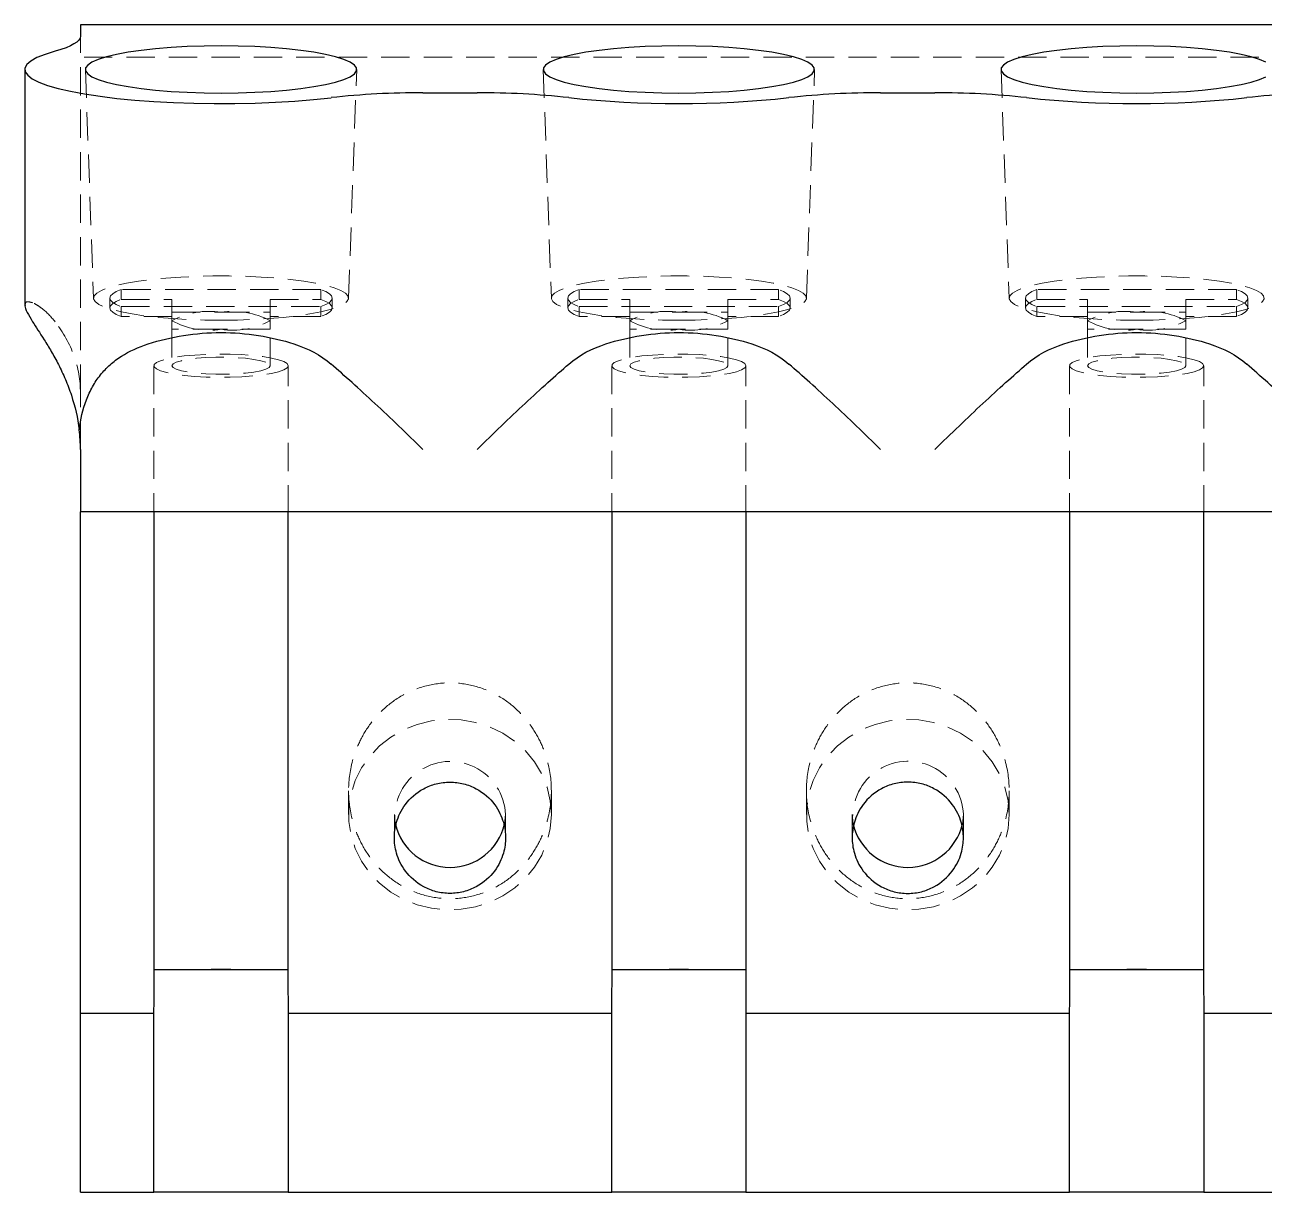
# Model space of a CAD drawing. Header units: millimetres. Extents: x 33 to 233, y 31 to 168.
# Drawn here: x 33.1 to 88.7, y 30.8 to 83.2 of the extents above; entities that cross this region are included whole.
import ezdxf

# ---------------------------------------------------------------- set-up
doc = ezdxf.new("R2010")
doc.units = ezdxf.units.MM
doc.linetypes.add('HIDDEN', pattern=[1.905, 1.27, -0.635])

msp = doc.modelspace()

# ---------------------------------------------------------------- linework, layer by layer
at = {"color": 7, "linetype": 'Continuous', "lineweight": 25}
for p, q in [((130.388, 83.173), (35.612, 83.173)), ((35.612, 83.173), (35.612, 82.668)), ((33.118, 81.171), (33.118, 70.606)), ((50.973, 80.125), (53.408, 80.125)), ((71.513, 80.125), (73.947, 80.125)), ((35.612, 64.129), (35.612, 61.342)), ((130.388, 61.342), (35.612, 61.342)), ((35.612, 38.852), (35.612, 61.342)), ((38.924, 40.268), (38.923, 61.342)), ((44.918, 61.342), (44.918, 40.268)), ((59.463, 40.268), (59.463, 61.342)), ((65.458, 61.342), (65.458, 40.268)), ((80.003, 40.268), (80.002, 61.342)), ((85.998, 61.342), (85.997, 40.268)), ((42.507, 40.803), (41.335, 40.803)), ((63.046, 40.803), (61.874, 40.803)), ((83.586, 40.803), (82.414, 40.803)), ((35.612, 38.852), (38.913, 38.852)), ((35.612, 30.827), (35.612, 38.852)), ((38.913, 30.827), (38.913, 38.852)), ((44.929, 38.852), (59.453, 38.852)), ((44.929, 38.852), (44.929, 30.827)), ((59.453, 30.827), (59.453, 38.852)), ((65.468, 38.852), (79.992, 38.852)), ((65.468, 38.852), (65.468, 30.827)), ((79.992, 30.827), (79.992, 38.852)), ((86.008, 38.852), (100.532, 38.852)), ((86.008, 38.852), (86.008, 30.827)), ((35.612, 30.827), (38.913, 30.827)), ((44.929, 30.827), (38.913, 30.827)), ((44.929, 30.827), (59.453, 30.827)), ((65.468, 30.827), (59.453, 30.827)), ((65.468, 30.827), (79.992, 30.827)), ((86.008, 30.827), (79.992, 30.827)), ((86.008, 30.827), (100.532, 30.827))]:
    msp.add_line(p, q, dxfattribs=at)
at = {"color": 7, "linetype": 'HIDDEN', "lineweight": 18}
for p, q in [((35.612, 66.672), (35.612, 82.668)), ((130.388, 81.729), (35.612, 81.729)), ((35.833, 81.165), (36.199, 70.913)), ((47.643, 70.913), (48.009, 81.165)), ((56.372, 81.165), (56.739, 70.913)), ((68.182, 70.913), (68.549, 81.165)), ((76.912, 81.165), (77.278, 70.913)), ((46.397, 71.302), (37.444, 71.302)), ((37.444, 71.302), (37.444, 70.862)), ((46.397, 71.302), (46.397, 70.862)), ((66.937, 71.302), (57.984, 71.302)), ((57.984, 71.302), (57.984, 70.862)), ((66.937, 71.302), (66.937, 70.862)), ((87.476, 71.302), (78.524, 71.302)), ((78.524, 71.302), (78.524, 70.862)), ((87.476, 71.302), (87.476, 70.862)), ((36.933, 70.919), (36.933, 70.48)), ((37.444, 70.862), (39.72, 70.862)), ((39.72, 70.097), (39.72, 70.862)), ((44.122, 70.862), (46.397, 70.862)), ((44.122, 70.862), (44.122, 70.097)), ((46.909, 70.48), (46.909, 70.919)), ((57.472, 70.919), (57.472, 70.48)), ((57.984, 70.862), (60.26, 70.862)), ((60.26, 70.097), (60.26, 70.862)), ((64.661, 70.862), (66.937, 70.862)), ((64.661, 70.862), (64.661, 70.097)), ((67.449, 70.48), (67.449, 70.919)), ((78.012, 70.919), (78.012, 70.48)), ((78.524, 70.862), (80.799, 70.862)), ((80.799, 70.097), (80.799, 70.862)), ((85.201, 70.862), (87.476, 70.862)), ((85.201, 70.862), (85.201, 70.097)), ((87.988, 70.48), (87.988, 70.919)), ((37.444, 70.537), (46.397, 70.537)), ((37.444, 70.537), (37.444, 70.097)), ((39.72, 70.097), (37.444, 70.097)), ((39.72, 70.284), (41.921, 70.284)), ((39.72, 70.097), (39.72, 69.52)), ((41.921, 70.284), (44.122, 70.284)), ((46.397, 70.097), (44.122, 70.097)), ((44.122, 70.097), (44.122, 69.52)), ((46.397, 70.537), (46.397, 70.097)), ((57.984, 70.537), (66.937, 70.537)), ((57.984, 70.537), (57.984, 70.097)), ((60.26, 70.097), (57.984, 70.097)), ((60.26, 70.284), (62.46, 70.284)), ((60.26, 70.097), (60.26, 69.52)), ((62.46, 70.284), (64.661, 70.284)), ((64.661, 70.097), (64.661, 69.52)), ((66.937, 70.097), (64.661, 70.097)), ((66.937, 70.537), (66.937, 70.097)), ((78.524, 70.537), (87.476, 70.537)), ((78.524, 70.537), (78.524, 70.097)), ((80.799, 70.097), (78.524, 70.097)), ((80.799, 70.284), (83, 70.284)), ((80.799, 70.097), (80.799, 69.52)), ((83, 70.284), (85.201, 70.284)), ((85.201, 70.097), (85.201, 69.52)), ((87.476, 70.097), (85.201, 70.097)), ((87.476, 70.537), (87.476, 70.097)), ((41.921, 69.52), (39.72, 69.52)), ((39.72, 69.52), (39.72, 67.887)), ((44.122, 69.52), (41.921, 69.52)), ((44.122, 67.887), (44.122, 69.52)), ((62.46, 69.52), (60.26, 69.52)), ((60.26, 69.52), (60.26, 67.887)), ((64.661, 69.52), (62.46, 69.52)), ((64.661, 67.887), (64.661, 69.52)), ((83, 69.52), (80.799, 69.52)), ((80.799, 69.52), (80.799, 67.887)), ((85.201, 69.52), (83, 69.52)), ((85.201, 67.887), (85.201, 69.52)), ((38.913, 67.887), (38.913, 40.302)), ((44.929, 40.302), (44.929, 67.887)), ((59.453, 67.887), (59.453, 40.302)), ((65.468, 40.302), (65.468, 67.887)), ((79.992, 67.887), (79.992, 40.302)), ((86.008, 40.302), (86.008, 67.887)), ((35.612, 64.129), (35.612, 66.672)), ((47.643, 48.827), (47.643, 47.759)), ((56.739, 47.759), (56.739, 48.827)), ((68.182, 48.827), (68.182, 47.759)), ((77.278, 47.759), (77.278, 48.827)), ((49.697, 47.759), (49.697, 46.72)), ((54.685, 47.759), (54.641, 47.324)), ((54.685, 46.72), (54.685, 47.759)), ((70.236, 47.759), (70.236, 46.72)), ((75.224, 47.759), (75.181, 47.324)), ((75.224, 46.72), (75.224, 47.759)), ((38.913, 40.302), (38.913, 38.852)), ((38.913, 40.291), (38.913, 40.291)), ((44.929, 38.852), (44.929, 40.302)), ((44.929, 40.291), (44.929, 40.291)), ((59.453, 40.302), (59.453, 38.852)), ((59.453, 40.291), (59.453, 40.291)), ((65.468, 38.852), (65.468, 40.302)), ((65.468, 40.291), (65.468, 40.291)), ((79.992, 40.302), (79.992, 38.852)), ((79.992, 40.291), (79.992, 40.291)), ((86.008, 38.852), (86.008, 40.302)), ((86.008, 40.291), (86.008, 40.291))]:
    msp.add_line(p, q, dxfattribs=at)
at = {"color": 7, "linetype": 'Continuous', "lineweight": 25, "flags": 128}
for points in [[(35.612, 82.668), (35.594, 82.578), (35.54, 82.489), (35.449, 82.401), (35.323, 82.314), (35.162, 82.229), (34.967, 82.146), (34.739, 82.065), (34.479, 81.988)], [(34.479, 81.988), (34.027, 81.848), (33.662, 81.7), (33.388, 81.547), (33.209, 81.39), (33.125, 81.23), (33.138, 81.07), (33.247, 80.91), (33.453, 80.754), (33.751, 80.602), (34.14, 80.457), (34.614, 80.319), (35.168, 80.191), (35.797, 80.073), (36.494, 79.968), (37.25, 79.876), (38.058, 79.798), (38.908, 79.735), (39.791, 79.688), (40.698, 79.658), (41.618, 79.644), (42.542, 79.646), (43.458, 79.666), (44.358, 79.702), (45.231, 79.755), (46.068, 79.823), (46.859, 79.906)], [(41.921, 80.114), (42.684, 80.122), (43.435, 80.147), (44.162, 80.188), (44.854, 80.245), (45.5, 80.316), (46.089, 80.401), (46.612, 80.497), (47.062, 80.605), (47.43, 80.721), (47.711, 80.845), (47.902, 80.973), (47.997, 81.105), (47.997, 81.238), (47.902, 81.369), (47.711, 81.498), (47.43, 81.621), (47.062, 81.738), (46.612, 81.845), (46.089, 81.942), (45.5, 82.027), (44.854, 82.098), (44.162, 82.154), (43.435, 82.195), (42.684, 82.22), (41.921, 82.229), (41.158, 82.22), (40.407, 82.195), (39.68, 82.154), (38.988, 82.098), (38.342, 82.027), (37.753, 81.942), (37.23, 81.845), (36.78, 81.738), (36.412, 81.621), (36.13, 81.498), (35.94, 81.369), (35.844, 81.238), (35.844, 81.105), (35.94, 80.973), (36.13, 80.845), (36.412, 80.721), (36.78, 80.605), (37.23, 80.497), (37.753, 80.401), (38.342, 80.316), (38.988, 80.245), (39.68, 80.188), (40.407, 80.147), (41.158, 80.122), (41.921, 80.114)], [(62.46, 80.114), (63.224, 80.122), (63.975, 80.147), (64.702, 80.188), (65.394, 80.245), (66.039, 80.316), (66.628, 80.401), (67.152, 80.497), (67.601, 80.605), (67.97, 80.721), (68.251, 80.845), (68.441, 80.973), (68.537, 81.105), (68.537, 81.238), (68.441, 81.369), (68.251, 81.498), (67.97, 81.621), (67.601, 81.738), (67.152, 81.845), (66.628, 81.942), (66.039, 82.027), (65.394, 82.098), (64.702, 82.154), (63.975, 82.195), (63.224, 82.22), (62.46, 82.229), (61.697, 82.22), (60.946, 82.195), (60.219, 82.154), (59.527, 82.098), (58.882, 82.027), (58.293, 81.942), (57.769, 81.845), (57.32, 81.738), (56.951, 81.621), (56.67, 81.498), (56.48, 81.369), (56.384, 81.238), (56.384, 81.105), (56.48, 80.973), (56.67, 80.845), (56.951, 80.721), (57.32, 80.605), (57.769, 80.497), (58.293, 80.401), (58.882, 80.316), (59.527, 80.245), (60.219, 80.188), (60.946, 80.147), (61.697, 80.122), (62.46, 80.114)], [(88.791, 81.498), (88.509, 81.621), (88.141, 81.738), (87.691, 81.845), (87.168, 81.942), (86.579, 82.027), (85.933, 82.098), (85.241, 82.154), (84.514, 82.195), (83.763, 82.22), (83, 82.229), (82.237, 82.22), (81.486, 82.195), (80.759, 82.154), (80.067, 82.098), (79.421, 82.027), (78.832, 81.942), (78.309, 81.845), (77.859, 81.738), (77.491, 81.621), (77.209, 81.498), (77.019, 81.369), (76.924, 81.238), (76.924, 81.105), (77.019, 80.973), (77.209, 80.845), (77.491, 80.721), (77.859, 80.605), (78.309, 80.497), (78.832, 80.401), (79.421, 80.316), (80.067, 80.245), (80.759, 80.188), (81.486, 80.147), (82.237, 80.122), (83, 80.114)], [(83, 80.114), (83.763, 80.122), (84.514, 80.147), (85.241, 80.188), (85.933, 80.245), (86.579, 80.316), (87.168, 80.401), (87.691, 80.497), (88.141, 80.605), (88.509, 80.721), (88.791, 80.845)]]:
    msp.add_lwpolyline(points, dxfattribs=at)
at = {"color": 7, "linetype": 'HIDDEN', "lineweight": 18, "flags": 128}
for points in [[(41.921, 69.926), (42.653, 69.934), (43.372, 69.958), (44.068, 69.998), (44.729, 70.054), (45.343, 70.123), (45.901, 70.206), (46.394, 70.3), (46.814, 70.404), (47.153, 70.517), (47.406, 70.637), (47.569, 70.761), (47.64, 70.888), (47.616, 71.015), (47.499, 71.14), (47.291, 71.263), (46.994, 71.379), (46.614, 71.488), (46.157, 71.587), (45.63, 71.676), (45.042, 71.752), (44.404, 71.815), (43.724, 71.862), (43.015, 71.895), (42.288, 71.911), (41.554, 71.911), (40.827, 71.895), (40.118, 71.862), (39.438, 71.815), (38.8, 71.752), (38.212, 71.676), (37.685, 71.587), (37.228, 71.488), (36.848, 71.379), (36.551, 71.263), (36.343, 71.14), (36.226, 71.015), (36.202, 70.888), (36.273, 70.761), (36.436, 70.637), (36.689, 70.517), (37.028, 70.404), (37.448, 70.3), (37.94, 70.206), (38.499, 70.123), (39.113, 70.054), (39.774, 69.998), (40.47, 69.958), (41.189, 69.934), (41.921, 69.926)], [(62.46, 69.926), (63.192, 69.934), (63.912, 69.958), (64.608, 69.998), (65.268, 70.054), (65.883, 70.123), (66.441, 70.206), (66.934, 70.3), (67.353, 70.404), (67.692, 70.517), (67.946, 70.637), (68.109, 70.761), (68.179, 70.888), (68.156, 71.015), (68.039, 71.14), (67.83, 71.263), (67.533, 71.379), (67.153, 71.488), (66.696, 71.587), (66.169, 71.676), (65.582, 71.752), (64.943, 71.815), (64.263, 71.862), (63.554, 71.895), (62.827, 71.911), (62.094, 71.911), (61.367, 71.895), (60.658, 71.862), (59.978, 71.815), (59.339, 71.752), (58.751, 71.676), (58.225, 71.587), (57.768, 71.488), (57.388, 71.379), (57.091, 71.263), (56.882, 71.14), (56.765, 71.015), (56.742, 70.888), (56.812, 70.761), (56.975, 70.637), (57.228, 70.517), (57.568, 70.404), (57.987, 70.3), (58.48, 70.206), (59.038, 70.123), (59.653, 70.054), (60.313, 69.998), (61.009, 69.958), (61.729, 69.934), (62.46, 69.926)], [(83, 69.926), (83.732, 69.934), (84.451, 69.958), (85.147, 69.998), (85.808, 70.054), (86.422, 70.123), (86.981, 70.206), (87.473, 70.3), (87.893, 70.404), (88.232, 70.517), (88.485, 70.637), (88.648, 70.761), (88.719, 70.888), (88.695, 71.015), (88.578, 71.14), (88.37, 71.263), (88.073, 71.379), (87.693, 71.488), (87.236, 71.587), (86.709, 71.676), (86.121, 71.752), (85.483, 71.815), (84.803, 71.862), (84.094, 71.895), (83.367, 71.911), (82.633, 71.911), (81.906, 71.895), (81.197, 71.862), (80.517, 71.815), (79.879, 71.752), (79.291, 71.676), (78.764, 71.587), (78.307, 71.488), (77.927, 71.379), (77.63, 71.263), (77.422, 71.14), (77.305, 71.015), (77.281, 70.888), (77.352, 70.761), (77.515, 70.637), (77.768, 70.517), (78.107, 70.404), (78.527, 70.3), (79.019, 70.206), (79.578, 70.123), (80.192, 70.054), (80.853, 69.998), (81.549, 69.958), (82.268, 69.934), (83, 69.926)], [(37.444, 71.302), (37.223, 71.21), (37.062, 71.116), (36.965, 71.018), (36.933, 70.919), (36.965, 70.821), (37.062, 70.723), (37.223, 70.628), (37.444, 70.537)], [(46.397, 70.537), (46.619, 70.628), (46.78, 70.723), (46.877, 70.821), (46.909, 70.919), (46.877, 71.018), (46.78, 71.116), (46.619, 71.21), (46.397, 71.302)], [(57.984, 71.302), (57.762, 71.21), (57.602, 71.116), (57.505, 71.018), (57.472, 70.919), (57.505, 70.821), (57.602, 70.723), (57.762, 70.628), (57.984, 70.537)], [(66.937, 70.537), (67.159, 70.628), (67.319, 70.723), (67.416, 70.821), (67.449, 70.919), (67.416, 71.018), (67.319, 71.116), (67.159, 71.21), (66.937, 71.302)], [(78.524, 71.302), (78.302, 71.21), (78.141, 71.116), (78.044, 71.018), (78.012, 70.919), (78.044, 70.821), (78.141, 70.723), (78.302, 70.628), (78.524, 70.537)], [(87.476, 70.537), (87.698, 70.628), (87.859, 70.723), (87.956, 70.821), (87.988, 70.919), (87.956, 71.018), (87.859, 71.116), (87.698, 71.21), (87.476, 71.302)], [(37.444, 70.097), (37.223, 70.189), (37.062, 70.283), (36.965, 70.381), (36.933, 70.48), (36.965, 70.578), (37.062, 70.676), (37.223, 70.771), (37.444, 70.862)], [(46.397, 70.862), (46.619, 70.771), (46.78, 70.676), (46.877, 70.578), (46.909, 70.48), (46.877, 70.381), (46.78, 70.283), (46.619, 70.189), (46.397, 70.097)], [(57.984, 70.097), (57.762, 70.189), (57.602, 70.283), (57.505, 70.381), (57.472, 70.48), (57.505, 70.578), (57.602, 70.676), (57.762, 70.771), (57.984, 70.862)], [(66.937, 70.862), (67.159, 70.771), (67.319, 70.676), (67.416, 70.578), (67.449, 70.48), (67.416, 70.381), (67.319, 70.283), (67.159, 70.189), (66.937, 70.097)], [(78.524, 70.097), (78.302, 70.189), (78.141, 70.283), (78.044, 70.381), (78.012, 70.48), (78.044, 70.578), (78.141, 70.676), (78.302, 70.771), (78.524, 70.862)], [(87.476, 70.862), (87.698, 70.771), (87.859, 70.676), (87.956, 70.578), (87.988, 70.48), (87.956, 70.381), (87.859, 70.283), (87.698, 70.189), (87.476, 70.097)], [(44.929, 67.887), (44.88, 67.98), (44.737, 68.07), (44.503, 68.155), (44.186, 68.23), (43.796, 68.295), (43.346, 68.347), (42.85, 68.383), (42.325, 68.404), (41.786, 68.408), (41.252, 68.396), (40.739, 68.367), (40.264, 68.323), (39.843, 68.264), (39.488, 68.194), (39.211, 68.113), (39.022, 68.026), (38.925, 67.934), (38.925, 67.84), (39.022, 67.748), (39.211, 67.66), (39.488, 67.58), (39.843, 67.509), (40.264, 67.451), (40.739, 67.406), (41.252, 67.378), (41.786, 67.365), (42.325, 67.369), (42.85, 67.39), (43.346, 67.427), (43.796, 67.478), (44.186, 67.543), (44.503, 67.619), (44.737, 67.703), (44.88, 67.793), (44.929, 67.887)], [(65.468, 67.887), (65.42, 67.98), (65.276, 68.07), (65.042, 68.155), (64.725, 68.23), (64.336, 68.295), (63.886, 68.347), (63.39, 68.383), (62.864, 68.404), (62.326, 68.408), (61.791, 68.396), (61.278, 68.367), (60.804, 68.323), (60.382, 68.264), (60.027, 68.194), (59.751, 68.113), (59.561, 68.026), (59.465, 67.934), (59.465, 67.84), (59.561, 67.748), (59.751, 67.66), (60.027, 67.58), (60.382, 67.509), (60.804, 67.451), (61.278, 67.406), (61.791, 67.378), (62.326, 67.365), (62.864, 67.369), (63.39, 67.39), (63.886, 67.427), (64.336, 67.478), (64.725, 67.543), (65.042, 67.619), (65.276, 67.703), (65.42, 67.793), (65.468, 67.887)], [(86.008, 67.887), (85.959, 67.98), (85.816, 68.07), (85.582, 68.155), (85.265, 68.23), (84.875, 68.295), (84.425, 68.347), (83.929, 68.383), (83.404, 68.404), (82.865, 68.408), (82.331, 68.396), (81.818, 68.367), (81.343, 68.323), (80.922, 68.264), (80.567, 68.194), (80.29, 68.113), (80.101, 68.026), (80.005, 67.934), (80.005, 67.84), (80.101, 67.748), (80.29, 67.66), (80.567, 67.58), (80.922, 67.509), (81.343, 67.451), (81.818, 67.406), (82.331, 67.378), (82.865, 67.365), (83.404, 67.369), (83.929, 67.39), (84.425, 67.427), (84.875, 67.478), (85.265, 67.543), (85.582, 67.619), (85.816, 67.703), (85.959, 67.793), (86.008, 67.887)], [(44.122, 67.887), (44.074, 67.807), (43.931, 67.731), (43.701, 67.662), (43.393, 67.603), (43.021, 67.556), (42.601, 67.523), (42.151, 67.507), (41.691, 67.507), (41.241, 67.523), (40.821, 67.556), (40.448, 67.603), (40.141, 67.662), (39.911, 67.731), (39.768, 67.807), (39.72, 67.887), (39.768, 67.966), (39.911, 68.042), (40.141, 68.111), (40.448, 68.171), (40.821, 68.218), (41.241, 68.25), (41.691, 68.267), (42.151, 68.267), (42.601, 68.25), (43.021, 68.218), (43.393, 68.171), (43.701, 68.111), (43.931, 68.042), (44.074, 67.966), (44.122, 67.887)], [(64.661, 67.887), (64.613, 67.807), (64.471, 67.731), (64.241, 67.662), (63.933, 67.603), (63.561, 67.556), (63.141, 67.523), (62.691, 67.507), (62.23, 67.507), (61.78, 67.523), (61.36, 67.556), (60.988, 67.603), (60.68, 67.662), (60.45, 67.731), (60.308, 67.807), (60.26, 67.887), (60.308, 67.966), (60.45, 68.042), (60.68, 68.111), (60.988, 68.171), (61.36, 68.218), (61.78, 68.25), (62.23, 68.267), (62.691, 68.267), (63.141, 68.25), (63.561, 68.218), (63.933, 68.171), (64.241, 68.111), (64.471, 68.042), (64.613, 67.966), (64.661, 67.887)], [(85.201, 67.887), (85.153, 67.807), (85.01, 67.731), (84.78, 67.662), (84.473, 67.603), (84.1, 67.556), (83.68, 67.523), (83.23, 67.507), (82.77, 67.507), (82.32, 67.523), (81.9, 67.556), (81.527, 67.603), (81.22, 67.662), (80.99, 67.731), (80.847, 67.807), (80.799, 67.887), (80.847, 67.966), (80.99, 68.042), (81.22, 68.111), (81.527, 68.171), (81.9, 68.218), (82.32, 68.25), (82.77, 68.267), (83.23, 68.267), (83.68, 68.25), (84.1, 68.218), (84.473, 68.171), (84.78, 68.111), (85.01, 68.042), (85.153, 67.966), (85.201, 67.887)], [(56.739, 47.759), (56.69, 48.381), (56.546, 48.99), (56.309, 49.573), (55.984, 50.117), (55.578, 50.611), (55.1, 51.044), (54.56, 51.407), (53.969, 51.692), (53.341, 51.894), (52.688, 52.007), (52.025, 52.03), (51.365, 51.962), (50.722, 51.804), (50.111, 51.56), (49.544, 51.235), (49.034, 50.836), (48.591, 50.371), (48.225, 49.851), (47.943, 49.286), (47.751, 48.688), (47.655, 48.071), (47.655, 47.447), (47.751, 46.83), (47.943, 46.232), (48.225, 45.667), (48.591, 45.147), (49.034, 44.682), (49.544, 44.283), (50.111, 43.958), (50.722, 43.714), (51.365, 43.556), (52.025, 43.488), (52.688, 43.511), (53.341, 43.624), (53.969, 43.826), (54.56, 44.111), (55.1, 44.474), (55.578, 44.907), (55.984, 45.401), (56.309, 45.945), (56.546, 46.528), (56.69, 47.137), (56.739, 47.759)], [(77.278, 47.759), (77.23, 48.381), (77.085, 48.99), (76.848, 49.573), (76.523, 50.117), (76.117, 50.611), (75.639, 51.044), (75.099, 51.407), (74.509, 51.692), (73.881, 51.894), (73.228, 52.007), (72.564, 52.03), (71.904, 51.962), (71.262, 51.804), (70.651, 51.56), (70.084, 51.235), (69.574, 50.836), (69.13, 50.371), (68.764, 49.851), (68.482, 49.286), (68.291, 48.688), (68.194, 48.071), (68.194, 47.447), (68.291, 46.83), (68.482, 46.232), (68.764, 45.667), (69.13, 45.147), (69.574, 44.682), (70.084, 44.283), (70.651, 43.958), (71.262, 43.714), (71.904, 43.556), (72.564, 43.488), (73.228, 43.511), (73.881, 43.624), (74.509, 43.826), (75.099, 44.111), (75.639, 44.474), (76.117, 44.907), (76.523, 45.401), (76.848, 45.945), (77.085, 46.528), (77.23, 47.137), (77.278, 47.759)]]:
    msp.add_lwpolyline(points, dxfattribs=at)
at = {"color": 7, "linetype": 'Continuous', "lineweight": 25}
for centre, radius, start, end in [((50.833, 44.037), 36.089, 89.7776, 96.3232), ((53.548, 44.037), 36.089, 83.6768, 90.2224), ((71.373, 44.037), 36.089, 89.7776, 96.3232), ((74.088, 44.037), 36.089, 83.6768, 90.2224), ((91.912, 44.037), 36.089, 89.7776, 96.3232), ((62.46, 125.212), 45.574, 263.7801, 276.2199), ((83, 125.212), 45.574, 263.7801, 276.2199), ((52.191, 47.913), 2.521, 193.6999, 346.4831), ((72.73, 47.913), 2.521, 193.6999, 346.4831), ((41.921, 23.681), 17.132, 88.0398, 91.9602), ((62.46, 23.681), 17.132, 88.0398, 91.9602), ((83, 23.681), 17.132, 88.0398, 91.9602)]:
    msp.add_arc(centre, radius, start, end, dxfattribs=at)
at = {"color": 7, "linetype": 'HIDDEN', "lineweight": 18}
for centre, radius, start, end in [((41.387, 66.829), 3.496, 81.2205, 118.4816), ((42.455, 66.829), 3.496, 61.5184, 98.7795), ((61.927, 66.829), 3.496, 81.2205, 118.4816), ((62.994, 66.829), 3.496, 61.5184, 98.7795), ((82.466, 66.829), 3.496, 81.2205, 118.4816), ((83.534, 66.829), 3.496, 61.5184, 98.7795), ((41.387, 72.974), 3.496, 241.5184, 278.7795), ((42.455, 72.974), 3.496, 261.2205, 298.4816), ((61.927, 72.974), 3.496, 241.5184, 278.7795), ((62.994, 72.974), 3.496, 261.2205, 298.4816), ((82.466, 72.974), 3.496, 241.5184, 278.7795), ((83.534, 72.974), 3.496, 261.2205, 298.4816), ((52.202, 47.658), 2.484, 2.3241, 187.9176), ((72.741, 47.665), 2.485, 2.1585, 188.0832)]:
    msp.add_arc(centre, radius, start, end, dxfattribs=at)
for points, knots in [([(33.464, 70.708), (33.351, 70.741), (33.151, 70.801), (33.141, 70.665), (33.137, 70.606)], [0, 0, 0, 0, 0.562237, 1, 1, 1, 1]), ([(34.479, 69.85), (34.286, 70.097), (34.096, 70.286), (33.835, 70.497), (33.751, 70.556), (33.597, 70.649), (33.527, 70.684), (33.464, 70.708)], [0, 0, 0, 0, 0.5, 0.5, 0.75, 0.75, 1, 1, 1, 1]), ([(35.612, 66.672), (35.612, 67.224), (35.516, 67.786), (35.131, 68.866), (34.842, 69.384), (34.479, 69.85)], [0, 0, 0, 0, 0.5, 0.5, 1, 1, 1, 1]), ([(56.739, 48.827), (56.739, 49.23), (56.693, 49.686), (56.489, 50.43), (56.398, 50.687), (56.159, 51.208), (56.011, 51.473), (55.647, 51.989), (55.432, 52.241), (54.931, 52.706), (54.646, 52.919), (54.016, 53.276), (53.672, 53.42), (52.949, 53.615), (52.57, 53.667), (51.812, 53.667), (51.433, 53.615), (50.709, 53.42), (50.365, 53.276), (49.736, 52.919), (49.451, 52.706), (48.95, 52.241), (48.734, 51.989), (48.37, 51.473), (48.222, 51.208), (47.983, 50.687), (47.893, 50.43), (47.689, 49.686), (47.643, 49.23), (47.643, 48.827)], [0, 0, 0, 0, 0.125, 0.125, 0.1875, 0.1875, 0.25, 0.25, 0.3125, 0.3125, 0.375, 0.375, 0.4375, 0.4375, 0.5, 0.5, 0.5625, 0.5625, 0.625, 0.625, 0.6875, 0.6875, 0.75, 0.75, 0.8125, 0.8125, 0.875, 0.875, 1, 1, 1, 1]), ([(68.182, 48.827), (68.182, 49.23), (68.228, 49.686), (68.432, 50.43), (68.523, 50.687), (68.762, 51.208), (68.91, 51.473), (69.274, 51.989), (69.489, 52.241), (69.99, 52.706), (70.275, 52.919), (70.905, 53.276), (71.249, 53.42), (71.972, 53.615), (72.351, 53.667), (73.109, 53.667), (73.488, 53.615), (74.211, 53.42), (74.556, 53.276), (75.185, 52.919), (75.47, 52.706), (75.971, 52.241), (76.187, 51.989), (76.551, 51.473), (76.699, 51.208), (76.938, 50.687), (77.028, 50.43), (77.232, 49.686), (77.278, 49.23), (77.278, 48.827)], [0, 0, 0, 0, 0.125, 0.125, 0.1875, 0.1875, 0.25, 0.25, 0.3125, 0.3125, 0.375, 0.375, 0.4375, 0.4375, 0.5, 0.5, 0.5625, 0.5625, 0.625, 0.625, 0.6875, 0.6875, 0.75, 0.75, 0.8125, 0.8125, 0.875, 0.875, 1, 1, 1, 1]), ([(47.643, 48.827), (47.643, 48.423), (47.689, 47.967), (47.893, 47.224), (47.983, 46.967), (48.222, 46.445), (48.37, 46.181), (48.734, 45.665), (48.95, 45.413), (49.451, 44.948), (49.736, 44.735), (50.365, 44.378), (50.709, 44.233), (51.433, 44.038), (51.812, 43.987), (52.57, 43.987), (52.949, 44.038), (53.672, 44.233), (54.016, 44.378), (54.646, 44.735), (54.931, 44.948), (55.432, 45.413), (55.647, 45.665), (56.011, 46.181), (56.159, 46.445), (56.398, 46.967), (56.489, 47.224), (56.693, 47.967), (56.739, 48.423), (56.739, 48.827)], [0, 0, 0, 0, 0.125, 0.125, 0.1875, 0.1875, 0.25, 0.25, 0.3125, 0.3125, 0.375, 0.375, 0.4375, 0.4375, 0.5, 0.5, 0.5625, 0.5625, 0.625, 0.625, 0.6875, 0.6875, 0.75, 0.75, 0.8125, 0.8125, 0.875, 0.875, 1, 1, 1, 1]), ([(77.278, 48.827), (77.278, 48.423), (77.232, 47.967), (77.028, 47.224), (76.938, 46.967), (76.699, 46.445), (76.551, 46.181), (76.187, 45.665), (75.971, 45.413), (75.47, 44.948), (75.185, 44.735), (74.556, 44.378), (74.211, 44.233), (73.488, 44.038), (73.109, 43.987), (72.351, 43.987), (71.972, 44.038), (71.249, 44.233), (70.905, 44.378), (70.275, 44.735), (69.99, 44.948), (69.489, 45.413), (69.274, 45.665), (68.91, 46.181), (68.762, 46.445), (68.523, 46.967), (68.432, 47.224), (68.228, 47.967), (68.182, 48.423), (68.182, 48.827)], [0, 0, 0, 0, 0.125, 0.125, 0.1875, 0.1875, 0.25, 0.25, 0.3125, 0.3125, 0.375, 0.375, 0.4375, 0.4375, 0.5, 0.5, 0.5625, 0.5625, 0.625, 0.625, 0.6875, 0.6875, 0.75, 0.75, 0.8125, 0.8125, 0.875, 0.875, 1, 1, 1, 1])]:
    msp.add_open_spline(points, degree=3, knots=knots, dxfattribs=at)
at = {"color": 7, "linetype": 'Continuous', "lineweight": 25}
for points, knots in [([(33.137, 70.606), (33.131, 70.594), (33.104, 70.54), (33.21, 70.291), (33.379, 70.004), (33.464, 69.86)], [0, 0, 0, 0, 0.119284, 0.557695, 1, 1, 1, 1]), ([(33.464, 69.86), (33.607, 69.633), (33.786, 69.366), (34.091, 68.884), (34.198, 68.709), (34.413, 68.34), (34.521, 68.144), (34.734, 67.727), (34.839, 67.505), (35.034, 67.043), (35.125, 66.805), (35.367, 66.069), (35.491, 65.543), (35.556, 65.012)], [0, 0, 0, 0, 0.25, 0.25, 0.375, 0.375, 0.5, 0.5, 0.625, 0.625, 0.75, 0.75, 1, 1, 1, 1]), ([(38.652, 68.865), (39.158, 69.029), (39.692, 69.157), (40.791, 69.331), (41.356, 69.375), (42.486, 69.375), (43.051, 69.331), (44.15, 69.157), (44.684, 69.029), (45.19, 68.865)], [0, 0, 0, 0, 0.25, 0.25, 0.5, 0.5, 0.75, 0.75, 1, 1, 1, 1]), ([(59.191, 68.865), (59.697, 69.029), (60.231, 69.157), (61.33, 69.331), (61.895, 69.375), (63.026, 69.375), (63.59, 69.331), (64.69, 69.157), (65.224, 69.029), (65.729, 68.865)], [0, 0, 0, 0, 0.25, 0.25, 0.5, 0.5, 0.75, 0.75, 1, 1, 1, 1]), ([(79.731, 68.865), (80.237, 69.029), (80.771, 69.157), (81.87, 69.331), (82.435, 69.375), (83.565, 69.375), (84.13, 69.331), (85.229, 69.157), (85.763, 69.029), (86.269, 68.865)], [0, 0, 0, 0, 0.25, 0.25, 0.5, 0.5, 0.75, 0.75, 1, 1, 1, 1]), ([(35.556, 65.012), (35.615, 65.489), (35.721, 65.935), (35.958, 66.558), (36.052, 66.759), (36.262, 67.133), (36.38, 67.308), (36.642, 67.635), (36.788, 67.789), (37.103, 68.07), (37.271, 68.196), (37.809, 68.54), (38.215, 68.723), (38.652, 68.865)], [0, 0, 0, 0, 0.25, 0.25, 0.375, 0.375, 0.5, 0.5, 0.625, 0.625, 0.75, 0.75, 1, 1, 1, 1]), ([(50.973, 64.129), (50.256, 64.836), (49.523, 65.54), (48.12, 66.846), (47.453, 67.447), (46.859, 67.962)], [0, 0, 0, 0, 0.5, 0.5, 1, 1, 1, 1]), ([(53.408, 64.129), (54.125, 64.836), (54.859, 65.54), (56.261, 66.846), (56.929, 67.447), (57.523, 67.962)], [0, 0, 0, 0, 0.5, 0.5, 1, 1, 1, 1]), ([(71.513, 64.129), (70.796, 64.836), (70.062, 65.54), (68.66, 66.846), (67.992, 67.447), (67.398, 67.962)], [0, 0, 0, 0, 0.5, 0.5, 1, 1, 1, 1]), ([(73.947, 64.129), (74.665, 64.836), (75.398, 65.54), (76.801, 66.846), (77.468, 67.447), (78.062, 67.962)], [0, 0, 0, 0, 0.5, 0.5, 1, 1, 1, 1]), ([(92.053, 64.129), (91.335, 64.836), (90.602, 65.54), (89.199, 66.846), (88.532, 67.447), (87.938, 67.962)], [0, 0, 0, 0, 0.5, 0.5, 1, 1, 1, 1]), ([(49.697, 46.72), (49.697, 46.928), (49.722, 47.163), (49.871, 47.674), (49.996, 47.951), (50.395, 48.483), (50.672, 48.737), (51.19, 49.013), (51.378, 49.087), (51.775, 49.188), (51.983, 49.215), (52.399, 49.215), (52.606, 49.188), (53.003, 49.087), (53.192, 49.013), (53.71, 48.737), (53.986, 48.483), (54.385, 47.951), (54.511, 47.674), (54.66, 47.163), (54.685, 46.928), (54.685, 46.72)], [0, 0, 0, 0, 0.125, 0.125, 0.25, 0.25, 0.375, 0.375, 0.4375, 0.4375, 0.5, 0.5, 0.5625, 0.5625, 0.625, 0.625, 0.75, 0.75, 0.875, 0.875, 1, 1, 1, 1]), ([(75.224, 46.72), (75.224, 46.928), (75.199, 47.163), (75.05, 47.674), (74.925, 47.951), (74.526, 48.483), (74.249, 48.737), (73.731, 49.013), (73.543, 49.087), (73.146, 49.188), (72.938, 49.215), (72.522, 49.215), (72.315, 49.188), (71.918, 49.087), (71.729, 49.013), (71.211, 48.737), (70.934, 48.483), (70.535, 47.951), (70.41, 47.674), (70.261, 47.163), (70.236, 46.928), (70.236, 46.72)], [0, 0, 0, 0, 0.125, 0.125, 0.25, 0.25, 0.375, 0.375, 0.4375, 0.4375, 0.5, 0.5, 0.5625, 0.5625, 0.625, 0.625, 0.75, 0.75, 0.875, 0.875, 1, 1, 1, 1]), ([(54.685, 46.72), (54.685, 46.512), (54.66, 46.277), (54.511, 45.767), (54.385, 45.49), (53.986, 44.958), (53.71, 44.704), (53.192, 44.427), (53.003, 44.353), (52.606, 44.252), (52.399, 44.226), (51.983, 44.226), (51.775, 44.252), (51.378, 44.353), (51.19, 44.427), (50.672, 44.704), (50.395, 44.958), (49.996, 45.49), (49.871, 45.767), (49.722, 46.277), (49.697, 46.512), (49.697, 46.72)], [0, 0, 0, 0, 0.125, 0.125, 0.25, 0.25, 0.375, 0.375, 0.4375, 0.4375, 0.5, 0.5, 0.5625, 0.5625, 0.625, 0.625, 0.75, 0.75, 0.875, 0.875, 1, 1, 1, 1]), ([(70.236, 46.72), (70.236, 46.512), (70.261, 46.277), (70.41, 45.767), (70.535, 45.49), (70.934, 44.958), (71.211, 44.704), (71.729, 44.427), (71.918, 44.353), (72.315, 44.252), (72.522, 44.226), (72.938, 44.226), (73.146, 44.252), (73.543, 44.353), (73.731, 44.427), (74.249, 44.704), (74.526, 44.958), (74.925, 45.49), (75.05, 45.767), (75.199, 46.277), (75.224, 46.512), (75.224, 46.72)], [0, 0, 0, 0, 0.125, 0.125, 0.25, 0.25, 0.375, 0.375, 0.4375, 0.4375, 0.5, 0.5, 0.5625, 0.5625, 0.625, 0.625, 0.75, 0.75, 0.875, 0.875, 1, 1, 1, 1]), ([(41.335, 40.803), (41.026, 40.803), (40.708, 40.803), (40.114, 40.803), (39.838, 40.803), (39.384, 40.803), (39.207, 40.803), (38.974, 40.803), (38.918, 40.803), (38.914, 40.803)], [0, 0, 0, 0, 0.25, 0.25, 0.5, 0.5, 0.75, 0.75, 1, 1, 1, 1]), ([(44.928, 40.803), (44.923, 40.803), (44.868, 40.803), (44.635, 40.803), (44.458, 40.803), (44.004, 40.803), (43.728, 40.803), (43.133, 40.803), (42.816, 40.803), (42.507, 40.803)], [0, 0, 0, 0, 0.25, 0.25, 0.5, 0.5, 0.75, 0.75, 1, 1, 1, 1]), ([(61.874, 40.803), (61.565, 40.803), (61.248, 40.803), (60.653, 40.803), (60.377, 40.803), (59.923, 40.803), (59.746, 40.803), (59.514, 40.803), (59.458, 40.803), (59.453, 40.803)], [0, 0, 0, 0, 0.25, 0.25, 0.5, 0.5, 0.75, 0.75, 1, 1, 1, 1]), ([(65.468, 40.803), (65.463, 40.803), (65.407, 40.803), (65.175, 40.803), (64.998, 40.803), (64.544, 40.803), (64.268, 40.803), (63.673, 40.803), (63.356, 40.803), (63.046, 40.803)], [0, 0, 0, 0, 0.25, 0.25, 0.5, 0.5, 0.75, 0.75, 1, 1, 1, 1]), ([(82.414, 40.803), (82.105, 40.803), (81.787, 40.803), (81.193, 40.803), (80.917, 40.803), (80.463, 40.803), (80.286, 40.803), (80.053, 40.803), (79.997, 40.803), (79.993, 40.803)], [0, 0, 0, 0, 0.25, 0.25, 0.5, 0.5, 0.75, 0.75, 1, 1, 1, 1]), ([(86.007, 40.803), (86.003, 40.803), (85.947, 40.803), (85.714, 40.803), (85.537, 40.803), (85.083, 40.803), (84.807, 40.803), (84.213, 40.803), (83.895, 40.803), (83.586, 40.803)], [0, 0, 0, 0, 0.25, 0.25, 0.5, 0.5, 0.75, 0.75, 1, 1, 1, 1])]:
    msp.add_open_spline(points, degree=3, knots=knots, dxfattribs=at)
for points in [[(45.19, 68.865), (45.831, 68.656), (46.388, 68.371), (46.859, 67.962)], [(57.523, 67.962), (57.994, 68.371), (58.55, 68.656), (59.191, 68.865)], [(65.729, 68.865), (66.371, 68.656), (66.927, 68.371), (67.398, 67.962)], [(78.062, 67.962), (78.533, 68.371), (79.089, 68.656), (79.731, 68.865)], [(86.269, 68.865), (86.911, 68.656), (87.467, 68.371), (87.938, 67.962)], [(35.612, 64.129), (35.612, 64.427), (35.594, 64.723), (35.556, 65.012)], [(38.913, 38.852), (38.913, 39.324), (38.917, 39.797), (38.924, 40.268)], [(44.918, 40.268), (44.925, 39.797), (44.929, 39.324), (44.929, 38.852)], [(59.453, 38.852), (59.453, 39.324), (59.456, 39.797), (59.463, 40.268)], [(65.458, 40.268), (65.465, 39.797), (65.468, 39.324), (65.468, 38.852)], [(79.992, 38.852), (79.992, 39.324), (79.996, 39.797), (80.003, 40.268)], [(85.997, 40.268), (86.004, 39.797), (86.008, 39.324), (86.008, 38.852)]]:
    msp.add_open_spline(points, degree=3, dxfattribs=at)
at = {"color": 7, "linetype": 'HIDDEN', "lineweight": 18}
for points in [[(38.914, 40.803), (38.913, 40.632), (38.913, 40.461), (38.913, 40.291)], [(44.929, 40.291), (44.929, 40.461), (44.928, 40.632), (44.928, 40.803)], [(59.453, 40.803), (59.453, 40.632), (59.453, 40.461), (59.453, 40.291)], [(65.468, 40.291), (65.468, 40.461), (65.468, 40.632), (65.468, 40.803)], [(79.993, 40.803), (79.993, 40.632), (79.992, 40.461), (79.992, 40.291)], [(86.008, 40.291), (86.008, 40.461), (86.007, 40.632), (86.007, 40.803)]]:
    msp.add_open_spline(points, degree=3, dxfattribs=at)

doc.saveas('drawing.dxf')
